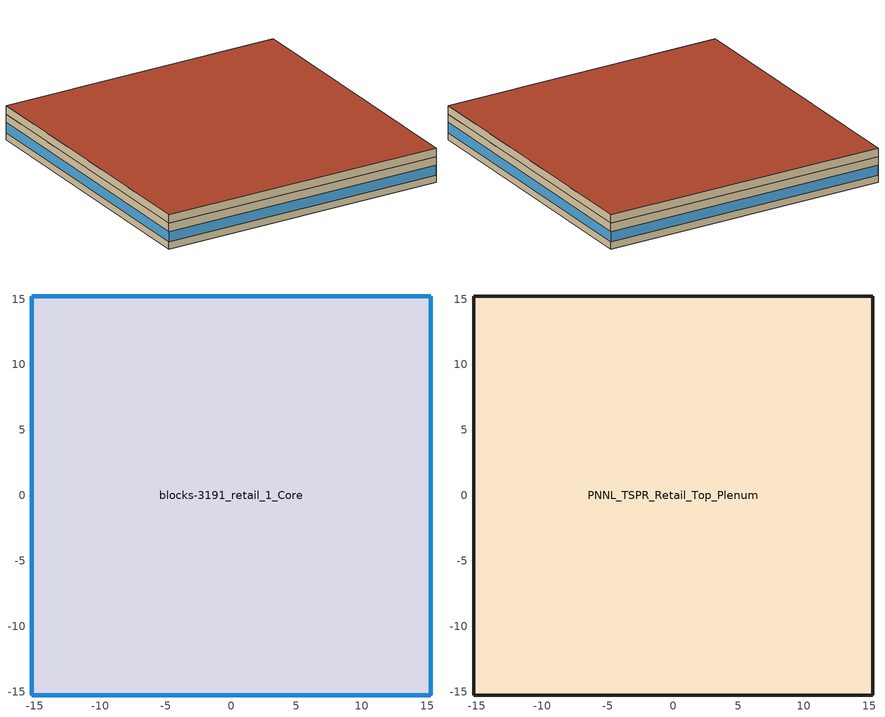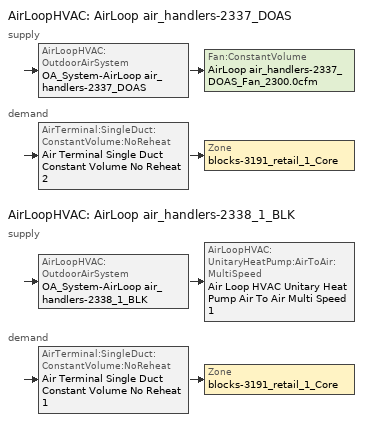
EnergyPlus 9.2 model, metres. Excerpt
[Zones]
blocks-3191_retail_1_Core
 floor ground (Construction Ffactor Ground Floor 2): -15.24,-15.24 -15.24,15.24 15.24,15.24 15.24,-15.24 z0
 wall outside (Siding_Steel_Frame_Wall): 15.24,-15.24 15.24,15.24 -15.24,15.24 -15.24,-15.24 15.24,-15.24 z0:2.74
 window (fenestration_2.55521835_0.6_0.379): 15.24,-15.21 15.24,15.21 / -15.21,-15.24 15.21,-15.24 / -15.24,15.21 -15.24,-15.21 / 15.21,15.24 -15.21,15.24 z0.76:1.86
PNNL_TSPR_Retail_Top_Plenum
 floor to blocks-3191_retail_1_Core (INT-FLOOR-TOPSIDE): -15.24,-15.24 -15.24,15.24 15.24,15.24 15.24,-15.24 z2.74
 wall outside (Siding_Steel_Frame_Wall): -15.24,15.24 -15.24,-15.24 15.24,-15.24 15.24,15.24 -15.24,15.24 z2.74:3.66
 roof outside (IEAD_Metal_Deck): 15.24,-15.24 15.24,15.24 -15.24,15.24 -15.24,-15.24 z3.66
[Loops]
AirLoopHVAC 'AirLoop air_handlers-2337_DOAS'
 supply: AirLoopHVAC:OutdoorAirSystem 'OA_System-AirLoop air_handlers-2337_DOAS' > Fan:ConstantVolume 'AirLoop air_handlers-2337_DOAS_Fan_2300.0cfm'
 demand: AirTerminal:SingleDuct:ConstantVolume:NoReheat 'Air Terminal Single Duct Constant Volume No Reheat 2' > Zone 'blocks-3191_retail_1_Core'
AirLoopHVAC 'AirLoop air_handlers-2338_1_BLK'
 supply: AirLoopHVAC:OutdoorAirSystem 'OA_System-AirLoop air_handlers-2338_1_BLK' > AirLoopHVAC:UnitaryHeatPump:AirToAir:MultiSpeed 'Air Loop HVAC Unitary Heat Pump Air To Air Multi Speed 1'
 demand: AirTerminal:SingleDuct:ConstantVolume:NoReheat 'Air Terminal Single Duct Constant Volume No Reheat 1' > Zone 'blocks-3191_retail_1_Core'
[Building]
TSPR Retail Test- Baseline same as Proposed
[Site:Location]
Seattle Boeing Field  Isis_WA_USA: Latitude {deg}=47.68; Longitude {deg}=-122.25; Time Zone {hr}=-8; Elevation {m}=20
[SizingPeriod:DesignDay] Day of Month=21; Dry-Bulb Temperature Range Modifier Type=DefaultMultipliers; Humidity Condition Type=Wetbulb; Barometric Pressure {Pa}=101085; Rain Indicator=No; Snow Indicator=No; Daylight Saving Time Indicator=No
Name | Month | Day Type | Maximum Dry-Bulb Temperature {C} | Daily Dry-Bulb Temperature Range {deltaC} | Wetbulb or DewPoint at Maximum Dry-Bulb {C} | Wind Speed {m/s} | Wind Direction {deg} | Solar Model Indicator | ASHRAE Clear Sky Optical Depth for Beam Irradiance (taub) | ASHRAE Clear Sky Optical Depth for Diffuse Irradiance (taud) | Sky Clearness
Seattle Boeing Field  Isis Ann Clg .4% Condns DB=>MWB | 8 | SummerDesignDay | 30 | 10.2 | 18.7 | 4.5 | 320 | ASHRAETau | 0.359 | 2.539
Seattle Boeing Field  Isis Ann Htg 99.6% Condns DB | 12 | WinterDesignDay | -4.5 | 0 | -4.5 | 2.6 | 150 | ASHRAEClearSky |  |  | 0
[Site:GroundTemperature:BuildingSurface]
19.527, 19.502, 19.536, 19.598, 20.002, 21.64, 22.225, 22.375, 21.449, 20.121, 19.802, 19.633
[Site:WaterMainsTemperature]
Calculation Method=Correlation; Annual Average Outdoor Air Temperature {C}=9.69; Maximum Difference In Monthly Average Outdoor Air Temperatures {deltaC}=28.1
[Material] Thermal Absorptance=0.9
Name | Roughness | Thickness {m} | Conductivity {W/m-K} | Density {kg/m3} | Specific Heat {J/kg-K} | Solar Absorptance | Visible Absorptance
1/2IN Gypsum | Smooth | 0.0127 | 0.16 | 784.9 | 830 | 0.92 | 0.92
4IN CONCRETE HW | Rough | 0.1016 | 1.311 | 2240 | 836.8 | 0.7 | 0.7
IEAD Roof Insulation | MediumRough | 0.316696 | 0.049 | 265 | 836.8 | 0.7 | 0.7
Metal Decking | MediumSmooth | 0.0015 | 45.006 | 7680 | 418.4 | 0.7 | 0.3
Roof Membrane | VeryRough | 0.0095 | 0.16 | 1121.29 | 1460 | 0.7 | 0.7
Steel Frame Wall Insulation | MediumRough | 0.148554 | 0.049 | 265 | 836.8 | 0.7 | 0.7
Wood Siding | MediumSmooth | 0.01 | 0.11 | 544.62 | 1210 | 0.78 | 0.78
[Material:NoMass]
CP02 CARPET PAD: Roughness=VeryRough; Thermal Resistance {m2-K/W}=0.2165; Thermal Absorptance=0.9; Solar Absorptance=0.7; Visible Absorptance=0.8
[WindowMaterial:SimpleGlazingSystem]
Glazing Layer: U-Factor {W/m2-K}=2.55522; Solar Heat Gain Coefficient=0.6; Visible Transmittance=0.379
[Construction]
fenestration_2.55521835_0.6_0.379: Glazing Layer
IEAD_Metal_Deck: Roof Membrane, IEAD Roof Insulation, Metal Decking
INT-FLOOR-TOPSIDE: 1/2IN Gypsum, 4IN CONCRETE HW, CP02 CARPET PAD
Siding_Steel_Frame_Wall: Wood Siding, Steel Frame Wall Insulation, 1/2IN Gypsum
[Construction:FfactorGroundFloor]
Construction Ffactor Ground Floor 2: F-Factor {W/m-K}=0.93474; Area {m2}=929.0304; PerimeterExposed {m}=121.92
[Zone]
Name | Part of Total Floor Area
blocks-3191_retail_1_Core
PNNL_TSPR_Retail_Top_Plenum | No
[Lights]
PNNL_TSPR_Retail_Lights 1: Zone or ZoneList=blocks-3191_retail_1_Core; Schedule=PNNL_TSPR_Retail_Lighting_Schedule; Design Level Calculation Method=Watts/Area; Watts per Zone Floor Area {W/m2}=10.8726; Fraction Radiant=0.37; Fraction Visible=0.18; Fraction Replaceable=1
[ZoneInfiltration:DesignFlowRate]
PNNL_TSPR_Retail_Infiltration 1: Zone or ZoneList=PNNL_TSPR_Retail_Top_Plenum; Schedule=PNNL_TSPR_Retail_Infiltration_Schedule; Design Flow Rate Calculation Method=Flow/ExteriorArea; Flow per Exterior Surface Area {m3/s-m2}=2.4384e-05; Constant Term Coefficient=0; Velocity Term Coefficient=0.224
[DesignSpecification:OutdoorAir]
PNNL_TSPR_Retail_Outdoor_Air: Outdoor Air Method=Sum; Outdoor Air Flow per Person {m3/s-person}=0; Outdoor Air Flow per Zone Floor Area {m3/s-m2}=0.0011684; Outdoor Air Flow per Zone {m3/s}=0; Outdoor Air Flow Air Changes per Hour {1/hr}=0
[DesignSpecification:ZoneAirDistribution]
blocks-3191_retail_1_Core Design Spec Zone Air Dist: Zone Air Distribution Effectiveness in Cooling Mode=1; Zone Air Distribution Effectiveness in Heating Mode=1
[Sizing:Zone]
blocks-3191_retail_1_Core: Zone Cooling Design Supply Air Temperature Input Method=SupplyAirTemperature; Zone Cooling Design Supply Air Temperature {C}=14; Zone Cooling Design Supply Air Temperature Difference {deltaC}=11.11; Zone Heating Design Supply Air Temperature Input Method=SupplyAirTemperature; Zone Heating Design Supply Air Temperature {C}=40; Zone Heating Design Supply Air Temperature Difference {deltaC}=11.11; Zone Cooling Design Supply Air Humidity Ratio {kgWater/kgDryAir}=0.0085; Zone Heating Design Supply Air Humidity Ratio {kgWater/kgDryAir}=0.008; Design Specification Outdoor Air Object=PNNL_TSPR_Retail_Outdoor_Air; Cooling Design Air Flow Method=DesignDay; Cooling Design Air Flow Rate {m3/s}=0; Cooling Minimum Air Flow per Zone Floor Area {m3/s-m2}=0.000762; Cooling Minimum Air Flow {m3/s}=0; Cooling Minimum Air Flow Fraction=0; Heating Design Air Flow Method=DesignDay; Heating Design Air Flow Rate {m3/s}=0; Heating Maximum Air Flow per Zone Floor Area {m3/s-m2}=0.002032; Heating Maximum Air Flow {m3/s}=0.141576; Heating Maximum Air Flow Fraction=0.3; Design Specification Zone Air Distribution Object=blocks-3191_retail_1_Core Design Spec Zone Air Dist; Account for Dedicated Outdoor Air System=No
[Sizing:System] Design Outdoor Air Flow Rate {m3/s}=Autosize; Central Heating Maximum System Air Flow Ratio=1; Preheat Design Temperature {C}=7; Preheat Design Humidity Ratio {kgWater/kgDryAir}=0.008; Precool Design Temperature {C}=12.8; Precool Design Humidity Ratio {kgWater/kgDryAir}=0.008; Type of Zone Sum to Use=NonCoincident; Central Cooling Design Supply Air Humidity Ratio {kgWater/kgDryAir}=0.0085; Central Heating Design Supply Air Humidity Ratio {kgWater/kgDryAir}=0.008; Cooling Supply Air Flow Rate Method=DesignDay; Cooling Supply Air Flow Rate {m3/s}=0; Cooling Supply Air Flow Rate Per Floor Area {m3/s-m2}=0.00996765; Cooling Fraction of Autosized Cooling Supply Air Flow Rate=1; Cooling Supply Air Flow Rate Per Unit Cooling Capacity {m3/s-W}=3.94755e-05; Heating Supply Air Flow Rate Method=DesignDay; Heating Supply Air Flow Rate {m3/s}=0; Heating Supply Air Flow Rate Per Floor Area {m3/s-m2}=0.00996765; Heating Fraction of Autosized Heating Supply Air Flow Rate=1; Heating Fraction of Autosized Cooling Supply Air Flow Rate=1; Heating Supply Air Flow Rate Per Unit Heating Capacity {m3/s-W}=3.15882e-05; System Outdoor Air Method=ZoneSum; Zone Maximum Outdoor Air Fraction=1; Cooling Design Capacity Method=CoolingDesignCapacity; Cooling Design Capacity {W}=Autosize; Cooling Design Capacity Per Floor Area {W/m2}=234.7; Fraction of Autosized Cooling Design Capacity=1; Heating Design Capacity Method=HeatingDesignCapacity; Heating Design Capacity {W}=Autosize; Heating Design Capacity Per Floor Area {W/m2}=157; Fraction of Autosized Heating Design Capacity=1; Central Cooling Capacity Control Method=OnOff
Name | Type of Load to Size On | Central Cooling Design Supply Air Temperature {C} | Central Heating Design Supply Air Temperature {C} | 100% Outdoor Air in Cooling | 100% Outdoor Air in Heating
AirLoop air_handlers-2337_DOAS | VentilationRequirement | 15.56 | 15.56 | Yes | Yes
AirLoop air_handlers-2338_1_BLK | Sensible | 12.8 | 40 | No | No
[ZoneControl:Thermostat]
blocks-3191_retail_1_Core Thermostat: Zone or ZoneList=blocks-3191_retail_1_Core; Control Type Schedule=blocks-3191_retail_1_Core Thermostat Schedule; Control 1=Thermostat Setpoint Dual Setpoint 1
[ThermostatSetpoint:DualSetpoint]
Thermostat Setpoint Dual Setpoint 1: Heating Setpoint Temperature Schedule=PNNL_TSPR_Retail_Heating_Schedule; Cooling Setpoint Temperature Schedule=PNNL_TSPR_Retail_Cooling_Schedule
[AirTerminal:SingleDuct:ConstantVolume:NoReheat] Availability Schedule=Always_On; Maximum Air Flow Rate {m3/s}=AutoSize
Air Terminal Single Duct Constant Volume No Reheat 1; Air Terminal Single Duct Constant Volume No Reheat 2
[Zone equipment]
blocks-3191_retail_1_Core: Air Terminal Single Duct Constant Volume No Reheat 1, Air Terminal Single Duct Constant Volume No Reheat 2
[Fan:ConstantVolume] Availability Schedule=PNNL_TSPR_Retail_Hvac_Schedule; Maximum Flow Rate {m3/s}=AutoSize; Motor In Airstream Fraction=1
Name | Fan Total Efficiency | Pressure Rise {Pa} | Motor Efficiency
AirLoop air_handlers-2337_DOAS_Fan_2300.0cfm | 0.5915 | 916.383 | 0.91
AirLoop air_handlers-2338_1_BLK_Fan_9004.604cfm | 0.56225 | 622.873 | 0.865
[Coil:Cooling:DX:MultiSpeed]
Coil Cooling DX Multi Speed 1: Availability Schedule=Always_On; Condenser Type=AirCooled; Apply Part Load Fraction to Speeds Greater than 1=No; Apply Latent Degradation to Speeds Greater than 1=No; Crankcase Heater Capacity {W}=0; Maximum Outdoor Dry-Bulb Temperature for Crankcase Heater Operation {C}=10; Basin Heater Capacity {W/K}=0; Basin Heater Setpoint Temperature {C}=2; Fuel Type=Electricity; Number of Speeds=2; Speed 1 Gross Rated Total Cooling Capacity {W}=AutoSize; Speed 1 Gross Rated Sensible Heat Ratio=AutoSize; Speed 1 Gross Rated Cooling COP {W/W}=4.25; Speed 1 Rated Air Flow Rate {m3/s}=AutoSize; Speed 1 Rated Evaporator Fan Power Per Volume Flow Rate {W/(m3/s)}=773.3; Speed 1 Total Cooling Capacity Function of Temperature Curve=HPACCoolCapFT; Speed 1 Total Cooling Capacity Function of Flow Fraction Curve=HPACCoolCapFFF; Speed 1 Energy Input Ratio Function of Temperature Curve=HPACCOOLEIRFT; Speed 1 Energy Input Ratio Function of Flow Fraction Curve=HPACCOOLEIRFFF; Speed 1 Part Load Fraction Correlation Curve=HPACCOOLPLFFPLR; Speed 1 Nominal Time for Condensate Removal to Begin {s}=0; Speed 1 Ratio of Initial Moisture Evaporation Rate and Steady State Latent Capacity=0; Speed 1 Maximum Cycling Rate {cycles/hr}=0; Speed 1 Latent Capacity Time Constant {s}=0; Speed 1 Rated Waste Heat Fraction of Power Input=0.5; Speed 1 Waste Heat Function of Temperature Curve=Curve Biquadratic 1; Speed 1 Evaporative Condenser Effectiveness=0.9; Speed 1 Evaporative Condenser Air Flow Rate {m3/s}=AutoSize; Speed 1 Rated Evaporative Condenser Pump Power Consumption {W}=AutoSize; Speed 2 Gross Rated Total Cooling Capacity {W}=AutoSize; Speed 2 Gross Rated Sensible Heat Ratio=AutoSize; Speed 2 Gross Rated Cooling COP {W/W}=4.25; Speed 2 Rated Air Flow Rate {m3/s}=AutoSize; Speed 2 Rated Evaporator Fan Power Per Volume Flow Rate {W/(m3/s)}=773.3; Speed 2 Total Cooling Capacity Function of Temperature Curve=HPACCoolCapFT; Speed 2 Total Cooling Capacity Function of Flow Fraction Curve=HPACCoolCapFFF; Speed 2 Energy Input Ratio Function of Temperature Curve=HPACCOOLEIRFT; Speed 2 Energy Input Ratio Function of Flow Fraction Curve=HPACCOOLEIRFFF; Speed 2 Part Load Fraction Correlation Curve=HPACCOOLPLFFPLR; Speed 2 Nominal Time for Condensate Removal to Begin {s}=0; Speed 2 Ratio of Initial Moisture Evaporation Rate and steady state Latent Capacity=0; Speed 2 Maximum Cycling Rate {cycles/hr}=0; Speed 2 Latent Capacity Time Constant {s}=0; Speed 2 Rated Waste Heat Fraction of Power Input=0.5; Speed 2 Waste Heat Function of Temperature Curve=Curve Biquadratic 1; Speed 2 Evaporative Condenser Effectiveness=0.9; Speed 2 Evaporative Condenser Air Flow Rate {m3/s}=AutoSize; Speed 2 Rated Evaporative Condenser Pump Power Consumption {W}=AutoSize
[Coil:Heating:Electric]
Coil Heating Electric 1: Availability Schedule=Always_On; Efficiency=1; Nominal Capacity {W}=Autosize
[Coil:Heating:DX:MultiSpeed]
Coil Heating DX Multi Speed 1: Availability Schedule=Always_On; Minimum Outdoor Dry-Bulb Temperature for Compressor Operation {C}=-12.22; Crankcase Heater Capacity {W}=30; Maximum Outdoor Dry-Bulb Temperature for Crankcase Heater Operation {C}=4.4; Defrost Energy Input Ratio Function of Temperature Curve=HPACCOOLEIRFT; Maximum Outdoor Dry-Bulb Temperature for Defrost Operation {C}=1.67; Defrost Strategy=ReverseCycle; Defrost Control=OnDemand; Defrost Time Period Fraction=0.058333; Resistive Defrost Heater Capacity {W}=AutoSize; Apply Part Load Fraction to Speeds Greater than 1=No; Fuel Type=Electricity; Region number for Calculating HSPF=4; Number of Speeds=2; Speed 1 Gross Rated Heating Capacity {W}=AutoSize; Speed 1 Gross Rated Heating COP {W/W}=3.57; Speed 1 Rated Air Flow Rate {m3/s}=AutoSize; Speed 1 Rated Supply Air Fan Power Per Volume Flow Rate {W/(m3/s)}=773.3; Speed 1 Heating Capacity Function of Temperature Curve=HPACHeatCapFT; Speed 1 Heating Capacity Function of Flow Fraction Curve=HPACHeatCapFFF; Speed 1 Energy Input Ratio Function of Temperature Curve=HPACHeatEIRFT; Speed 1 Energy Input Ratio Function of Flow Fraction Curve=HPACHeatEIRFFF; Speed 1 Part Load Fraction Correlation Curve=HPACCOOLPLFFPLR; Speed 1 Rated Waste Heat Fraction of Power Input=0.2; Speed 1 Waste Heat Function of Temperature Curve=Curve Biquadratic 2; Speed 2 Gross Rated Heating Capacity {W}=AutoSize; Speed 2 Gross Rated Heating COP {W/W}=3.57; Speed 2 Rated Air Flow Rate {m3/s}=AutoSize; Speed 2 Rated Supply Air Fan Power Per Volume Flow Rate {W/(m3/s)}=773.3; Speed 2 Heating Capacity Function of Temperature Curve=HPACHeatCapFT; Speed 2 Heating Capacity Function of Flow Fraction Curve=HPACHeatCapFFF; Speed 2 Energy Input Ratio Function of Temperature Curve=HPACHeatEIRFT; Speed 2 Energy Input Ratio Function of Flow Fraction Curve=HPACHeatEIRFFF; Speed 2 Part Load Fraction Correlation Curve=HPACCOOLPLFFPLR; Speed 2 Rated Waste Heat Fraction of Power Input=0.2; Speed 2 Waste Heat Function of Temperature Curve=Curve Biquadratic 2
[HeatExchanger:AirToAir:SensibleAndLatent]
ERV-AirLoop air_handlers-2337_DOAS: Availability Schedule=Always On Discrete; Nominal Supply Air Flow Rate {m3/s}=Autosize; Sensible Effectiveness at 100% Heating Air Flow=0.7; Latent Effectiveness at 100% Heating Air Flow=0; Sensible Effectiveness at 75% Heating Air Flow=0.7; Latent Effectiveness at 75% Heating Air Flow=0; Sensible Effectiveness at 100% Cooling Air Flow=0.7; Latent Effectiveness at 100% Cooling Air Flow=0; Sensible Effectiveness at 75% Cooling Air Flow=0.7; Latent Effectiveness at 75% Cooling Air Flow=0; Nominal Electric Power {W}=0; Supply Air Outlet Temperature Control=Yes; Heat Exchanger Type=Plate; Frost Control Type=None; Threshold Temperature {C}=1.7; Economizer Lockout=Yes
[AirLoopHVAC:UnitaryHeatPump:AirToAir:MultiSpeed]
Air Loop HVAC Unitary Heat Pump Air To Air Multi Speed 1: Controlling Zone or Thermostat Location=blocks-3191_retail_1_Core; Supply Air Fan=AirLoop air_handlers-2338_1_BLK_Fan_9004.604cfm; Supply Air Fan Placement=BlowThrough; Supply Air Fan Operating Mode Schedule=Always_On; Heating Coil=Coil Heating DX Multi Speed 1; Minimum Outdoor Dry-Bulb Temperature for Compressor Operation {C}=-8; Cooling Coil=Coil Cooling DX Multi Speed 1; Supplemental Heating Coil=Coil Heating Electric 1; Maximum Supply Air Temperature from Supplemental Heater {C}=AutoSize; Maximum Outdoor Dry-Bulb Temperature for Supplemental Heater Operation {C}=4.4; Auxiliary On-Cycle Electric Power {W}=0; Auxiliary Off-Cycle Electric Power {W}=0; Design Heat Recovery Water Flow Rate {m3/s}=0; Maximum Temperature for Heat Recovery {C}=80; No Load Supply Air Flow Rate {m3/s}=AutoSize; Number of Speeds for Heating=2; Number of Speeds for Cooling=2; Heating Speed 1 Supply Air Flow Rate {m3/s}=AutoSize; Heating Speed 2 Supply Air Flow Rate {m3/s}=AutoSize; Heating Speed 3 Supply Air Flow Rate {m3/s}=AutoSize; Heating Speed 4 Supply Air Flow Rate {m3/s}=AutoSize; Cooling Speed 1 Supply Air Flow Rate {m3/s}=AutoSize; Cooling Speed 2 Supply Air Flow Rate {m3/s}=AutoSize; Cooling Speed 3 Supply Air Flow Rate {m3/s}=AutoSize; Cooling Speed 4 Supply Air Flow Rate {m3/s}=AutoSize
[Controller:OutdoorAir] Minimum Outdoor Air Flow Rate {m3/s}=0; Maximum Outdoor Air Flow Rate {m3/s}=Autosize; Economizer Control Action Type=ModulateFlow; Economizer Maximum Limit Enthalpy {J/kg}=64000; Economizer Minimum Limit Dry-Bulb Temperature {C}=-100; Minimum Limit Type=FixedMinimum; High Humidity Control=No; Control High Indoor Humidity Based on Outdoor Humidity Ratio=Yes; Heat Recovery Bypass Control Type=BypassWhenOAFlowGreaterThanMinimum
Name | Economizer Control Type | Economizer Maximum Limit Dry-Bulb Temperature {C} | Lockout Type | Mechanical Ventilation Controller | Minimum Outdoor Air Schedule | Maximum Fraction of Outdoor Air Schedule
Controller_OA-AirLoop air_handlers-2337_DOAS | NoEconomizer | 28 | NoLockout | Controller_MV-AirLoop air_handlers-2337_DOAS
Controller_OA-AirLoop air_handlers-2338_1_BLK | DifferentialDryBulb | 23 | LockoutWithHeating | Controller_MV-AirLoop air_handlers-2338_1_BLK | PNNL_TSPR_Retail_Occupancy_Schedule | Economizer Efficiency Schedule
[Controller:MechanicalVentilation] Demand Controlled Ventilation=No; System Outdoor Air Method=ZoneSum
Name | Availability Schedule | Zone 1 | Design Specification Outdoor Air Object Name 1 | Design Specification Zone Air Distribution Object Name 1
Controller_MV-AirLoop air_handlers-2338_1_BLK | PNNL_TSPR_Retail_Occupancy_Schedule | blocks-3191_retail_1_Core | PNNL_TSPR_Retail_Outdoor_Air | blocks-3191_retail_1_Core Design Spec Zone Air Dist
Controller_MV-AirLoop air_handlers-2337_DOAS | Always On Discrete
[AirLoopHVAC] Design Supply Air Flow Rate {m3/s}=AutoSize
AirLoop air_handlers-2337_DOAS; AirLoop air_handlers-2338_1_BLK
[AvailabilityManager:Scheduled]
Name | Schedule
AirLoop air_handlers-2337_DOAS Availability Manager | PNNL_TSPR_Retail_Hvac_Schedule
OA_System-AirLoop air_handlers-2337_DOAS Availability Manager; OA_System-AirLoop air_handlers-2338_1_BLK Availability Manager | Always On Discrete
[AvailabilityManager:NightCycle]
Availability Manager Night Cycle 1: Applicability Schedule=Always_On; Fan Schedule=PNNL_TSPR_Retail_Hvac_Schedule; Control Type=CycleOnAny; Thermostat Tolerance {deltaC}=0.2; Cycling Run Time Control Type=FixedRunTime; Cycling Run Time {s}=3600; Control Zone or Zone List=blocks-3191_retail_1_Core
[SetpointManager:Scheduled]
DOAS Setpoint Manager Sched: Control Variable=Temperature; Schedule=DOAS Compact Sched - 60.0 F
[SetpointManager:SingleZone:Reheat]
AirLoop air_handlers-2338_1_BLK-Setpoint Manager: Control Variable=Temperature; Minimum Supply Air Temperature {C}=12.8; Maximum Supply Air Temperature {C}=40; Control Zone=blocks-3191_retail_1_Core
[SetpointManager:MixedAir] Control Variable=Temperature
Setpoint Manager Mixed Air 3; Setpoint Manager Mixed Air 2; Setpoint Manager Mixed Air 1
[Schedule:Day:Interval]
PNNL_TSPR_Retail_Lighting_Schedule_Week_Day: No, 01:00, 0.05, 02:00, 0.05, 03:00, 0.05, 04:00, 0.05, 05:00, 0.05, 06:00, 0.05, 07:00, 0.05, 08:00, 0.05, 09:00, 0.2, 10:00, 0.4, 11:00, 0.9, 12:00, 0.9, 13:00, 0.9, 14:00, 0.9, 15:00, 0.9, 16:00, 0.9, 17:00, 0.9, 18:00, 0.9, 19:00, 0.9, 20:00, 0.5, 21:00, 0.5, 22:00, 0.5, 23:00, 0.2, 24:00, 0.05
PNNL_TSPR_Retail_Lighting_Schedule_Saturday: No, 01:00, 0.05, 02:00, 0.05, 03:00, 0.05, 04:00, 0.05, 05:00, 0.05, 06:00, 0.05, 07:00, 0.05, 08:00, 0.05, 09:00, 0.1, 10:00, 0.3, 11:00, 0.6, 12:00, 0.9, 13:00, 0.9, 14:00, 0.9, 15:00, 0.9, 16:00, 0.9, 17:00, 0.9, 18:00, 0.9, 19:00, 0.9, 20:00, 0.5, 21:00, 0.3, 22:00, 0.3, 23:00, 0.1, 24:00, 0.05
PNNL_TSPR_Retail_Lighting_Schedule_Sunday: No, 01:00, 0.05, 02:00, 0.05, 03:00, 0.05, 04:00, 0.05, 05:00, 0.05, 06:00, 0.05, 07:00, 0.05, 08:00, 0.05, 09:00, 0.05, 10:00, 0.05, 11:00, 0.1, 12:00, 0.4, 13:00, 0.4, 14:00, 0.6, 15:00, 0.6, 16:00, 0.6, 17:00, 0.6, 18:00, 0.6, 19:00, 0.4, 20:00, 0.2, 21:00, 0.05, 22:00, 0.05, 23:00, 0.05, 24:00, 0.05
PNNL_TSPR_Retail_Lighting_Schedule_Summer_Design_Day; PNNL_TSPR_Retail_Occupancy_Schedule_Summer_Design_Day: No, 01:00, 1, 02:00, 1, 03:00, 1, 04:00, 1, 05:00, 1, 06:00, 1, 07:00, 1, 08:00, 1, 09:00, 1, 10:00, 1, 11:00, 1, 12:00, 1, 13:00, 1, 14:00, 1, 15:00, 1, 16:00, 1, 17:00, 1, 18:00, 1, 19:00, 1, 20:00, 1, 21:00, 1, 22:00, 1, 23:00, 1, 24:00, 1
PNNL_TSPR_Retail_Lighting_Schedule_Winter_Design_Day; PNNL_TSPR_Retail_Occupancy_Schedule_Winter_Design_Day: No, 01:00, 0, 02:00, 0, 03:00, 0, 04:00, 0, 05:00, 0, 06:00, 0, 07:00, 0, 08:00, 0, 09:00, 0, 10:00, 0, 11:00, 0, 12:00, 0, 13:00, 0, 14:00, 0, 15:00, 0, 16:00, 0, 17:00, 0, 18:00, 0, 19:00, 0, 20:00, 0, 21:00, 0, 22:00, 0, 23:00, 0, 24:00, 0
PNNL_TSPR_Retail_Heating_Schedule_Week_Day; PNNL_TSPR_Retail_Heating_Schedule_Winter_Design_Day: No, 01:00, 15.5556, 02:00, 15.5556, 03:00, 15.5556, 04:00, 15.5556, 05:00, 15.5556, 06:00, 15.5556, 07:00, 15.5556, 08:00, 18.3333, 09:00, 21.1111, 10:00, 21.1111, 11:00, 21.1111, 12:00, 21.1111, 13:00, 21.1111, 14:00, 21.1111, 15:00, 21.1111, 16:00, 21.1111, 17:00, 21.1111, 18:00, 21.1111, 19:00, 21.1111, 20:00, 21.1111, 21:00, 21.1111, 22:00, 21.1111, 23:00, 15.5556, 24:00, 15.5556
PNNL_TSPR_Retail_Heating_Schedule_Saturday: No, 01:00, 15.5556, 02:00, 15.5556, 03:00, 15.5556, 04:00, 15.5556, 05:00, 15.5556, 06:00, 15.5556, 07:00, 15.5556, 08:00, 18.3333, 09:00, 21.1111, 10:00, 21.1111, 11:00, 21.1111, 12:00, 21.1111, 13:00, 21.1111, 14:00, 21.1111, 15:00, 21.1111, 16:00, 21.1111, 17:00, 21.1111, 18:00, 21.1111, 19:00, 21.1111, 20:00, 21.1111, 21:00, 21.1111, 22:00, 21.1111, 23:00, 21.1111, 24:00, 15.5556
PNNL_TSPR_Retail_Heating_Schedule_Sunday: No, 01:00, 15.5556, 02:00, 15.5556, 03:00, 15.5556, 04:00, 15.5556, 05:00, 15.5556, 06:00, 15.5556, 07:00, 15.5556, 08:00, 15.5556, 09:00, 15.5556, 10:00, 18.3333, 11:00, 21.1111, 12:00, 21.1111, 13:00, 21.1111, 14:00, 21.1111, 15:00, 21.1111, 16:00, 21.1111, 17:00, 21.1111, 18:00, 21.1111, 19:00, 21.1111, 20:00, 21.1111, 21:00, 15.5556, 22:00, 15.5556, 23:00, 15.5556, 24:00, 15.5556
PNNL_TSPR_Retail_Heating_Schedule_Summer_Design_Day: No, 01:00, 15.5556, 02:00, 15.5556, 03:00, 15.5556, 04:00, 15.5556, 05:00, 15.5556, 06:00, 15.5556, 07:00, 15.5556, 08:00, 15.5556, 09:00, 15.5556, 10:00, 15.5556, 11:00, 15.5556, 12:00, 15.5556, 13:00, 15.5556, 14:00, 15.5556, 15:00, 15.5556, 16:00, 15.5556, 17:00, 15.5556, 18:00, 15.5556, 19:00, 15.5556, 20:00, 15.5556, 21:00, 15.5556, 22:00, 15.5556, 23:00, 15.5556, 24:00, 15.5556
PNNL_TSPR_Retail_Cooling_Schedule_Week_Day; PNNL_TSPR_Retail_Cooling_Schedule_Summer_Design_Day: No, 01:00, 29.4444, 02:00, 29.4444, 03:00, 29.4444, 04:00, 29.4444, 05:00, 29.4444, 06:00, 29.4444, 07:00, 29.4444, 08:00, 26.6667, 09:00, 23.8889, 10:00, 23.8889, 11:00, 23.8889, 12:00, 23.8889, 13:00, 23.8889, 14:00, 23.8889, 15:00, 23.8889, 16:00, 23.8889, 17:00, 23.8889, 18:00, 23.8889, 19:00, 23.8889, 20:00, 23.8889, 21:00, 23.8889, 22:00, 23.8889, 23:00, 29.4444, 24:00, 29.4444
PNNL_TSPR_Retail_Cooling_Schedule_Saturday: No, 01:00, 29.4444, 02:00, 29.4444, 03:00, 29.4444, 04:00, 29.4444, 05:00, 29.4444, 06:00, 29.4444, 07:00, 29.4444, 08:00, 26.6667, 09:00, 23.8889, 10:00, 23.8889, 11:00, 23.8889, 12:00, 23.8889, 13:00, 23.8889, 14:00, 23.8889, 15:00, 23.8889, 16:00, 23.8889, 17:00, 23.8889, 18:00, 23.8889, 19:00, 23.8889, 20:00, 23.8889, 21:00, 23.8889, 22:00, 23.8889, 23:00, 23.8889, 24:00, 29.4444
PNNL_TSPR_Retail_Cooling_Schedule_Sunday: No, 01:00, 29.4444, 02:00, 29.4444, 03:00, 29.4444, 04:00, 29.4444, 05:00, 29.4444, 06:00, 29.4444, 07:00, 29.4444, 08:00, 29.4444, 09:00, 29.4444, 10:00, 26.6667, 11:00, 23.8889, 12:00, 23.8889, 13:00, 23.8889, 14:00, 23.8889, 15:00, 23.8889, 16:00, 23.8889, 17:00, 23.8889, 18:00, 23.8889, 19:00, 23.8889, 20:00, 23.8889, 21:00, 29.4444, 22:00, 29.4444, 23:00, 29.4444, 24:00, 29.4444
PNNL_TSPR_Retail_Cooling_Schedule_Winter_Design_Day: No, 01:00, 29.4444, 02:00, 29.4444, 03:00, 29.4444, 04:00, 29.4444, 05:00, 29.4444, 06:00, 29.4444, 07:00, 29.4444, 08:00, 29.4444, 09:00, 29.4444, 10:00, 29.4444, 11:00, 29.4444, 12:00, 29.4444, 13:00, 29.4444, 14:00, 29.4444, 15:00, 29.4444, 16:00, 29.4444, 17:00, 29.4444, 18:00, 29.4444, 19:00, 29.4444, 20:00, 29.4444, 21:00, 29.4444, 22:00, 29.4444, 23:00, 29.4444, 24:00, 29.4444
PNNL_TSPR_Retail_Occupancy_Schedule_Week_Day: No, 01:00, 0, 02:00, 0, 03:00, 0, 04:00, 0, 05:00, 0, 06:00, 0, 07:00, 0, 08:00, 0, 09:00, 0.1, 10:00, 0.2, 11:00, 0.5, 12:00, 0.5, 13:00, 0.7, 14:00, 0.7, 15:00, 0.7, 16:00, 0.7, 17:00, 0.8, 18:00, 0.7, 19:00, 0.5, 20:00, 0.5, 21:00, 0.3, 22:00, 0.3, 23:00, 0, 24:00, 0
PNNL_TSPR_Retail_Occupancy_Schedule_Saturday: No, 01:00, 0, 02:00, 0, 03:00, 0, 04:00, 0, 05:00, 0, 06:00, 0, 07:00, 0, 08:00, 0, 09:00, 0.1, 10:00, 0.2, 11:00, 0.5, 12:00, 0.6, 13:00, 0.8, 14:00, 0.8, 15:00, 0.8, 16:00, 0.8, 17:00, 0.8, 18:00, 0.8, 19:00, 0.6, 20:00, 0.2, 21:00, 0.2, 22:00, 0.2, 23:00, 0.1, 24:00, 0
PNNL_TSPR_Retail_Occupancy_Schedule_Sunday: No, 01:00, 0, 02:00, 0, 03:00, 0, 04:00, 0, 05:00, 0, 06:00, 0, 07:00, 0, 08:00, 0, 09:00, 0, 10:00, 0, 11:00, 0.1, 12:00, 0.2, 13:00, 0.2, 14:00, 0.4, 15:00, 0.4, 16:00, 0.4, 17:00, 0.4, 18:00, 0.4, 19:00, 0.2, 20:00, 0.1, 21:00, 0, 22:00, 0, 23:00, 0, 24:00, 0
Always_On_Default; Always_On_Summer_Design_Day; Always_On_Winter_Design_Day: No, 24:00, 1
PNNL_TSPR_Retail_Hvac_Schedule_Saturday; PNNL_TSPR_Retail_Hvac_Schedule_Winter_Design_Day: No, 01:00, 0, 02:00, 0, 03:00, 0, 04:00, 0, 05:00, 0, 06:00, 0, 07:00, 0, 08:00, 1, 09:00, 1, 10:00, 1, 11:00, 1, 12:00, 1, 13:00, 1, 14:00, 1, 15:00, 1, 16:00, 1, 17:00, 1, 18:00, 1, 19:00, 1, 20:00, 1, 21:00, 1, 22:00, 1, 23:00, 1, 24:00, 0
PNNL_TSPR_Retail_Hvac_Schedule_Summer_Design_Day; PNNL_TSPR_Retail_Hvac_Schedule_Week_Day: No, 01:00, 0, 02:00, 0, 03:00, 0, 04:00, 0, 05:00, 0, 06:00, 0, 07:00, 0, 08:00, 1, 09:00, 1, 10:00, 1, 11:00, 1, 12:00, 1, 13:00, 1, 14:00, 1, 15:00, 1, 16:00, 1, 17:00, 1, 18:00, 1, 19:00, 1, 20:00, 1, 21:00, 1, 22:00, 1, 23:00, 0, 24:00, 0
PNNL_TSPR_Retail_Hvac_Schedule_Sunday: No, 01:00, 0, 02:00, 0, 03:00, 0, 04:00, 0, 05:00, 0, 06:00, 0, 07:00, 0, 08:00, 0, 09:00, 0, 10:00, 1, 11:00, 1, 12:00, 1, 13:00, 1, 14:00, 1, 15:00, 1, 16:00, 1, 17:00, 1, 18:00, 1, 19:00, 1, 20:00, 1, 21:00, 0, 22:00, 0, 23:00, 0, 24:00, 0
PNNL_TSPR_Retail_Infiltration_Schedule_Saturday; PNNL_TSPR_Retail_Infiltration_Schedule_Winter_Design_Day: No, 01:00, 1, 02:00, 1, 03:00, 1, 04:00, 1, 05:00, 1, 06:00, 1, 07:00, 1, 08:00, 0.25, 09:00, 0.25, 10:00, 0.25, 11:00, 0.25, 12:00, 0.25, 13:00, 0.25, 14:00, 0.25, 15:00, 0.25, 16:00, 0.25, 17:00, 0.25, 18:00, 0.25, 19:00, 0.25, 20:00, 0.25, 21:00, 0.25, 22:00, 0.25, 23:00, 0.25, 24:00, 1
PNNL_TSPR_Retail_Infiltration_Schedule_Summer_Design_Day; PNNL_TSPR_Retail_Infiltration_Schedule_Week_Day: No, 01:00, 1, 02:00, 1, 03:00, 1, 04:00, 1, 05:00, 1, 06:00, 1, 07:00, 1, 08:00, 0.25, 09:00, 0.25, 10:00, 0.25, 11:00, 0.25, 12:00, 0.25, 13:00, 0.25, 14:00, 0.25, 15:00, 0.25, 16:00, 0.25, 17:00, 0.25, 18:00, 0.25, 19:00, 0.25, 20:00, 0.25, 21:00, 0.25, 22:00, 0.25, 23:00, 1, 24:00, 1
PNNL_TSPR_Retail_Infiltration_Schedule_Sunday: No, 01:00, 1, 02:00, 1, 03:00, 1, 04:00, 1, 05:00, 1, 06:00, 1, 07:00, 1, 08:00, 1, 09:00, 1, 10:00, 0.25, 11:00, 0.25, 12:00, 0.25, 13:00, 0.25, 14:00, 0.25, 15:00, 0.25, 16:00, 0.25, 17:00, 0.25, 18:00, 0.25, 19:00, 0.25, 20:00, 0.25, 21:00, 1, 22:00, 1, 23:00, 1, 24:00, 1
[Schedule:Week:Daily]
PNNL_TSPR_Retail_Lighting_Schedule Week Rule - Jan1-Jan3: PNNL_TSPR_Retail_Lighting_Schedule_Week_Day, PNNL_TSPR_Retail_Lighting_Schedule_Week_Day, PNNL_TSPR_Retail_Lighting_Schedule_Week_Day, PNNL_TSPR_Retail_Lighting_Schedule_Week_Day, PNNL_TSPR_Retail_Lighting_Schedule_Week_Day, PNNL_TSPR_Retail_Lighting_Schedule_Week_Day, PNNL_TSPR_Retail_Lighting_Schedule_Saturday, PNNL_TSPR_Retail_Lighting_Schedule_Week_Day, PNNL_TSPR_Retail_Lighting_Schedule_Summer_Design_Day, PNNL_TSPR_Retail_Lighting_Schedule_Winter_Design_Day, PNNL_TSPR_Retail_Lighting_Schedule_Week_Day, PNNL_TSPR_Retail_Lighting_Schedule_Week_Day
PNNL_TSPR_Retail_Lighting_Schedule Week Rule - Jan4-Dec31: PNNL_TSPR_Retail_Lighting_Schedule_Sunday, PNNL_TSPR_Retail_Lighting_Schedule_Week_Day, PNNL_TSPR_Retail_Lighting_Schedule_Week_Day, PNNL_TSPR_Retail_Lighting_Schedule_Week_Day, PNNL_TSPR_Retail_Lighting_Schedule_Week_Day, PNNL_TSPR_Retail_Lighting_Schedule_Week_Day, PNNL_TSPR_Retail_Lighting_Schedule_Saturday, PNNL_TSPR_Retail_Lighting_Schedule_Week_Day, PNNL_TSPR_Retail_Lighting_Schedule_Summer_Design_Day, PNNL_TSPR_Retail_Lighting_Schedule_Winter_Design_Day, PNNL_TSPR_Retail_Lighting_Schedule_Week_Day, PNNL_TSPR_Retail_Lighting_Schedule_Week_Day
PNNL_TSPR_Retail_Heating_Schedule Week Rule - Jan1-Jan3: PNNL_TSPR_Retail_Heating_Schedule_Week_Day, PNNL_TSPR_Retail_Heating_Schedule_Week_Day, PNNL_TSPR_Retail_Heating_Schedule_Week_Day, PNNL_TSPR_Retail_Heating_Schedule_Week_Day, PNNL_TSPR_Retail_Heating_Schedule_Week_Day, PNNL_TSPR_Retail_Heating_Schedule_Week_Day, PNNL_TSPR_Retail_Heating_Schedule_Saturday, PNNL_TSPR_Retail_Heating_Schedule_Week_Day, PNNL_TSPR_Retail_Heating_Schedule_Summer_Design_Day, PNNL_TSPR_Retail_Heating_Schedule_Winter_Design_Day, PNNL_TSPR_Retail_Heating_Schedule_Week_Day, PNNL_TSPR_Retail_Heating_Schedule_Week_Day
PNNL_TSPR_Retail_Heating_Schedule Week Rule - Jan4-Dec31: PNNL_TSPR_Retail_Heating_Schedule_Sunday, PNNL_TSPR_Retail_Heating_Schedule_Week_Day, PNNL_TSPR_Retail_Heating_Schedule_Week_Day, PNNL_TSPR_Retail_Heating_Schedule_Week_Day, PNNL_TSPR_Retail_Heating_Schedule_Week_Day, PNNL_TSPR_Retail_Heating_Schedule_Week_Day, PNNL_TSPR_Retail_Heating_Schedule_Saturday, PNNL_TSPR_Retail_Heating_Schedule_Week_Day, PNNL_TSPR_Retail_Heating_Schedule_Summer_Design_Day, PNNL_TSPR_Retail_Heating_Schedule_Winter_Design_Day, PNNL_TSPR_Retail_Heating_Schedule_Week_Day, PNNL_TSPR_Retail_Heating_Schedule_Week_Day
PNNL_TSPR_Retail_Cooling_Schedule Week Rule - Jan1-Jan3: PNNL_TSPR_Retail_Cooling_Schedule_Week_Day, PNNL_TSPR_Retail_Cooling_Schedule_Week_Day, PNNL_TSPR_Retail_Cooling_Schedule_Week_Day, PNNL_TSPR_Retail_Cooling_Schedule_Week_Day, PNNL_TSPR_Retail_Cooling_Schedule_Week_Day, PNNL_TSPR_Retail_Cooling_Schedule_Week_Day, PNNL_TSPR_Retail_Cooling_Schedule_Saturday, PNNL_TSPR_Retail_Cooling_Schedule_Week_Day, PNNL_TSPR_Retail_Cooling_Schedule_Summer_Design_Day, PNNL_TSPR_Retail_Cooling_Schedule_Winter_Design_Day, PNNL_TSPR_Retail_Cooling_Schedule_Week_Day, PNNL_TSPR_Retail_Cooling_Schedule_Week_Day
PNNL_TSPR_Retail_Cooling_Schedule Week Rule - Jan4-Dec31: PNNL_TSPR_Retail_Cooling_Schedule_Sunday, PNNL_TSPR_Retail_Cooling_Schedule_Week_Day, PNNL_TSPR_Retail_Cooling_Schedule_Week_Day, PNNL_TSPR_Retail_Cooling_Schedule_Week_Day, PNNL_TSPR_Retail_Cooling_Schedule_Week_Day, PNNL_TSPR_Retail_Cooling_Schedule_Week_Day, PNNL_TSPR_Retail_Cooling_Schedule_Saturday, PNNL_TSPR_Retail_Cooling_Schedule_Week_Day, PNNL_TSPR_Retail_Cooling_Schedule_Summer_Design_Day, PNNL_TSPR_Retail_Cooling_Schedule_Winter_Design_Day, PNNL_TSPR_Retail_Cooling_Schedule_Week_Day, PNNL_TSPR_Retail_Cooling_Schedule_Week_Day
PNNL_TSPR_Retail_Occupancy_Schedule Week Rule - Jan1-Jan3: PNNL_TSPR_Retail_Occupancy_Schedule_Week_Day, PNNL_TSPR_Retail_Occupancy_Schedule_Week_Day, PNNL_TSPR_Retail_Occupancy_Schedule_Week_Day, PNNL_TSPR_Retail_Occupancy_Schedule_Week_Day, PNNL_TSPR_Retail_Occupancy_Schedule_Week_Day, PNNL_TSPR_Retail_Occupancy_Schedule_Week_Day, PNNL_TSPR_Retail_Occupancy_Schedule_Saturday, PNNL_TSPR_Retail_Occupancy_Schedule_Week_Day, PNNL_TSPR_Retail_Occupancy_Schedule_Summer_Design_Day, PNNL_TSPR_Retail_Occupancy_Schedule_Winter_Design_Day, PNNL_TSPR_Retail_Occupancy_Schedule_Week_Day, PNNL_TSPR_Retail_Occupancy_Schedule_Week_Day
PNNL_TSPR_Retail_Occupancy_Schedule Week Rule - Jan4-Dec31: PNNL_TSPR_Retail_Occupancy_Schedule_Sunday, PNNL_TSPR_Retail_Occupancy_Schedule_Week_Day, PNNL_TSPR_Retail_Occupancy_Schedule_Week_Day, PNNL_TSPR_Retail_Occupancy_Schedule_Week_Day, PNNL_TSPR_Retail_Occupancy_Schedule_Week_Day, PNNL_TSPR_Retail_Occupancy_Schedule_Week_Day, PNNL_TSPR_Retail_Occupancy_Schedule_Saturday, PNNL_TSPR_Retail_Occupancy_Schedule_Week_Day, PNNL_TSPR_Retail_Occupancy_Schedule_Summer_Design_Day, PNNL_TSPR_Retail_Occupancy_Schedule_Winter_Design_Day, PNNL_TSPR_Retail_Occupancy_Schedule_Week_Day, PNNL_TSPR_Retail_Occupancy_Schedule_Week_Day
Always_On Week Rule - Jan1-Dec31: Always_On_Default, Always_On_Default, Always_On_Default, Always_On_Default, Always_On_Default, Always_On_Default, Always_On_Default, Always_On_Default, Always_On_Summer_Design_Day, Always_On_Winter_Design_Day, Always_On_Default, Always_On_Default
PNNL_TSPR_Retail_Hvac_Schedule Week Rule - Jan1-Jan3: PNNL_TSPR_Retail_Hvac_Schedule_Week_Day, PNNL_TSPR_Retail_Hvac_Schedule_Week_Day, PNNL_TSPR_Retail_Hvac_Schedule_Week_Day, PNNL_TSPR_Retail_Hvac_Schedule_Week_Day, PNNL_TSPR_Retail_Hvac_Schedule_Week_Day, PNNL_TSPR_Retail_Hvac_Schedule_Week_Day, PNNL_TSPR_Retail_Hvac_Schedule_Saturday, PNNL_TSPR_Retail_Hvac_Schedule_Week_Day, PNNL_TSPR_Retail_Hvac_Schedule_Summer_Design_Day, PNNL_TSPR_Retail_Hvac_Schedule_Winter_Design_Day, PNNL_TSPR_Retail_Hvac_Schedule_Week_Day, PNNL_TSPR_Retail_Hvac_Schedule_Week_Day
PNNL_TSPR_Retail_Hvac_Schedule Week Rule - Jan4-Dec31: PNNL_TSPR_Retail_Hvac_Schedule_Sunday, PNNL_TSPR_Retail_Hvac_Schedule_Week_Day, PNNL_TSPR_Retail_Hvac_Schedule_Week_Day, PNNL_TSPR_Retail_Hvac_Schedule_Week_Day, PNNL_TSPR_Retail_Hvac_Schedule_Week_Day, PNNL_TSPR_Retail_Hvac_Schedule_Week_Day, PNNL_TSPR_Retail_Hvac_Schedule_Saturday, PNNL_TSPR_Retail_Hvac_Schedule_Week_Day, PNNL_TSPR_Retail_Hvac_Schedule_Summer_Design_Day, PNNL_TSPR_Retail_Hvac_Schedule_Winter_Design_Day, PNNL_TSPR_Retail_Hvac_Schedule_Week_Day, PNNL_TSPR_Retail_Hvac_Schedule_Week_Day
PNNL_TSPR_Retail_Infiltration_Schedule Week Rule - Jan1-Jan3: PNNL_TSPR_Retail_Infiltration_Schedule_Week_Day, PNNL_TSPR_Retail_Infiltration_Schedule_Week_Day, PNNL_TSPR_Retail_Infiltration_Schedule_Week_Day, PNNL_TSPR_Retail_Infiltration_Schedule_Week_Day, PNNL_TSPR_Retail_Infiltration_Schedule_Week_Day, PNNL_TSPR_Retail_Infiltration_Schedule_Week_Day, PNNL_TSPR_Retail_Infiltration_Schedule_Saturday, PNNL_TSPR_Retail_Infiltration_Schedule_Week_Day, PNNL_TSPR_Retail_Infiltration_Schedule_Summer_Design_Day, PNNL_TSPR_Retail_Infiltration_Schedule_Winter_Design_Day, PNNL_TSPR_Retail_Infiltration_Schedule_Week_Day, PNNL_TSPR_Retail_Infiltration_Schedule_Week_Day
PNNL_TSPR_Retail_Infiltration_Schedule Week Rule - Jan4-Dec31: PNNL_TSPR_Retail_Infiltration_Schedule_Sunday, PNNL_TSPR_Retail_Infiltration_Schedule_Week_Day, PNNL_TSPR_Retail_Infiltration_Schedule_Week_Day, PNNL_TSPR_Retail_Infiltration_Schedule_Week_Day, PNNL_TSPR_Retail_Infiltration_Schedule_Week_Day, PNNL_TSPR_Retail_Infiltration_Schedule_Week_Day, PNNL_TSPR_Retail_Infiltration_Schedule_Saturday, PNNL_TSPR_Retail_Infiltration_Schedule_Week_Day, PNNL_TSPR_Retail_Infiltration_Schedule_Summer_Design_Day, PNNL_TSPR_Retail_Infiltration_Schedule_Winter_Design_Day, PNNL_TSPR_Retail_Infiltration_Schedule_Week_Day, PNNL_TSPR_Retail_Infiltration_Schedule_Week_Day
[Schedule:Year]
PNNL_TSPR_Retail_Lighting_Schedule: PNNL_TSPR_Retail_Lighting_Schedule Week Rule - Jan1-Jan3, 1, 1, 1, 3, PNNL_TSPR_Retail_Lighting_Schedule Week Rule - Jan4-Dec31, 1, 4, 12, 31
PNNL_TSPR_Retail_Heating_Schedule: PNNL_TSPR_Retail_Heating_Schedule Week Rule - Jan1-Jan3, 1, 1, 1, 3, PNNL_TSPR_Retail_Heating_Schedule Week Rule - Jan4-Dec31, 1, 4, 12, 31
PNNL_TSPR_Retail_Cooling_Schedule: PNNL_TSPR_Retail_Cooling_Schedule Week Rule - Jan1-Jan3, 1, 1, 1, 3, PNNL_TSPR_Retail_Cooling_Schedule Week Rule - Jan4-Dec31, 1, 4, 12, 31
PNNL_TSPR_Retail_Occupancy_Schedule: PNNL_TSPR_Retail_Occupancy_Schedule Week Rule - Jan1-Jan3, 1, 1, 1, 3, PNNL_TSPR_Retail_Occupancy_Schedule Week Rule - Jan4-Dec31, 1, 4, 12, 31
Always_On: Always_On Week Rule - Jan1-Dec31, 1, 1, 12, 31
PNNL_TSPR_Retail_Hvac_Schedule: PNNL_TSPR_Retail_Hvac_Schedule Week Rule - Jan1-Jan3, 1, 1, 1, 3, PNNL_TSPR_Retail_Hvac_Schedule Week Rule - Jan4-Dec31, 1, 4, 12, 31
PNNL_TSPR_Retail_Infiltration_Schedule: PNNL_TSPR_Retail_Infiltration_Schedule Week Rule - Jan1-Jan3, 1, 1, 1, 3, PNNL_TSPR_Retail_Infiltration_Schedule Week Rule - Jan4-Dec31, 1, 4, 12, 31
[Schedule:Compact]
blocks-3191_retail_1_Core Thermostat Schedule: Through: 12/31, For: AllDays, Until: 24:00, 4
DOAS Compact Sched - 60.0 F: Through: 12/31, For: AllDays, Until: 24:00, 15.56
Economizer Efficiency Schedule: Through: 12/31, For: AllDays, Until: 24:00, 0.9
[Schedule:Constant]
Always On Discrete: Hourly Value=1
[Curve:Quadratic]
Name | Coefficient1 Constant | Coefficient2 x | Coefficient3 x**2 | Minimum Value of x | Maximum Value of x
HPACCoolCapFFF | 0.8 | 0.2 | 0 | 0.5 | 1.5
HPACCOOLEIRFFF | 1.156 | -0.1816 | 0.0256 | 0.5 | 1.5
HPACCOOLPLFFPLR | 0.85 | 0.15 | 0 | 0 | 1
HPACHeatEIRFFF | 1.3824 | -0.4336 | 0.0512 | 0 | 1
[Curve:Cubic]
Name | Coefficient1 Constant | Coefficient2 x | Coefficient3 x**2 | Coefficient4 x**3 | Minimum Value of x | Maximum Value of x
HPACHeatCapFT | 0.758746 | 0.027626 | 0.000148716 | 3.4992e-06 | -20 | 20
HPACHeatCapFFF | 0.84 | 0.16 | 0 | 0 | 0.5 | 1.5
HPACHeatEIRFT | 1.19248 | -0.0300438 | 0.00103745 | -2.3328e-05 | -20 | 20
[Curve:Biquadratic]
Name | Coefficient1 Constant | Coefficient2 x | Coefficient3 x**2 | Coefficient4 y | Coefficient5 y**2 | Coefficient6 x*y | Minimum Value of x | Maximum Value of x | Minimum Value of y | Maximum Value of y
HPACCoolCapFT | 0.766956 | 0.0107756 | -4.14703e-05 | 0.00134961 | -0.000261144 | 0.000457488 | 12.77778 | 23.88889 | 23.88889 | 46.11111
HPACCOOLEIRFT | 0.297145 | 0.0430933 | -0.000748766 | 0.00597727 | 0.000482112 | -0.000956448 | 12.77778 | 23.88889 | 21.11111 | 46.11111
Curve Biquadratic 1; Curve Biquadratic 2 | 0 | 0 | 0 | 0 | 0 | 0 | 0 | 1 | 0 | 1
